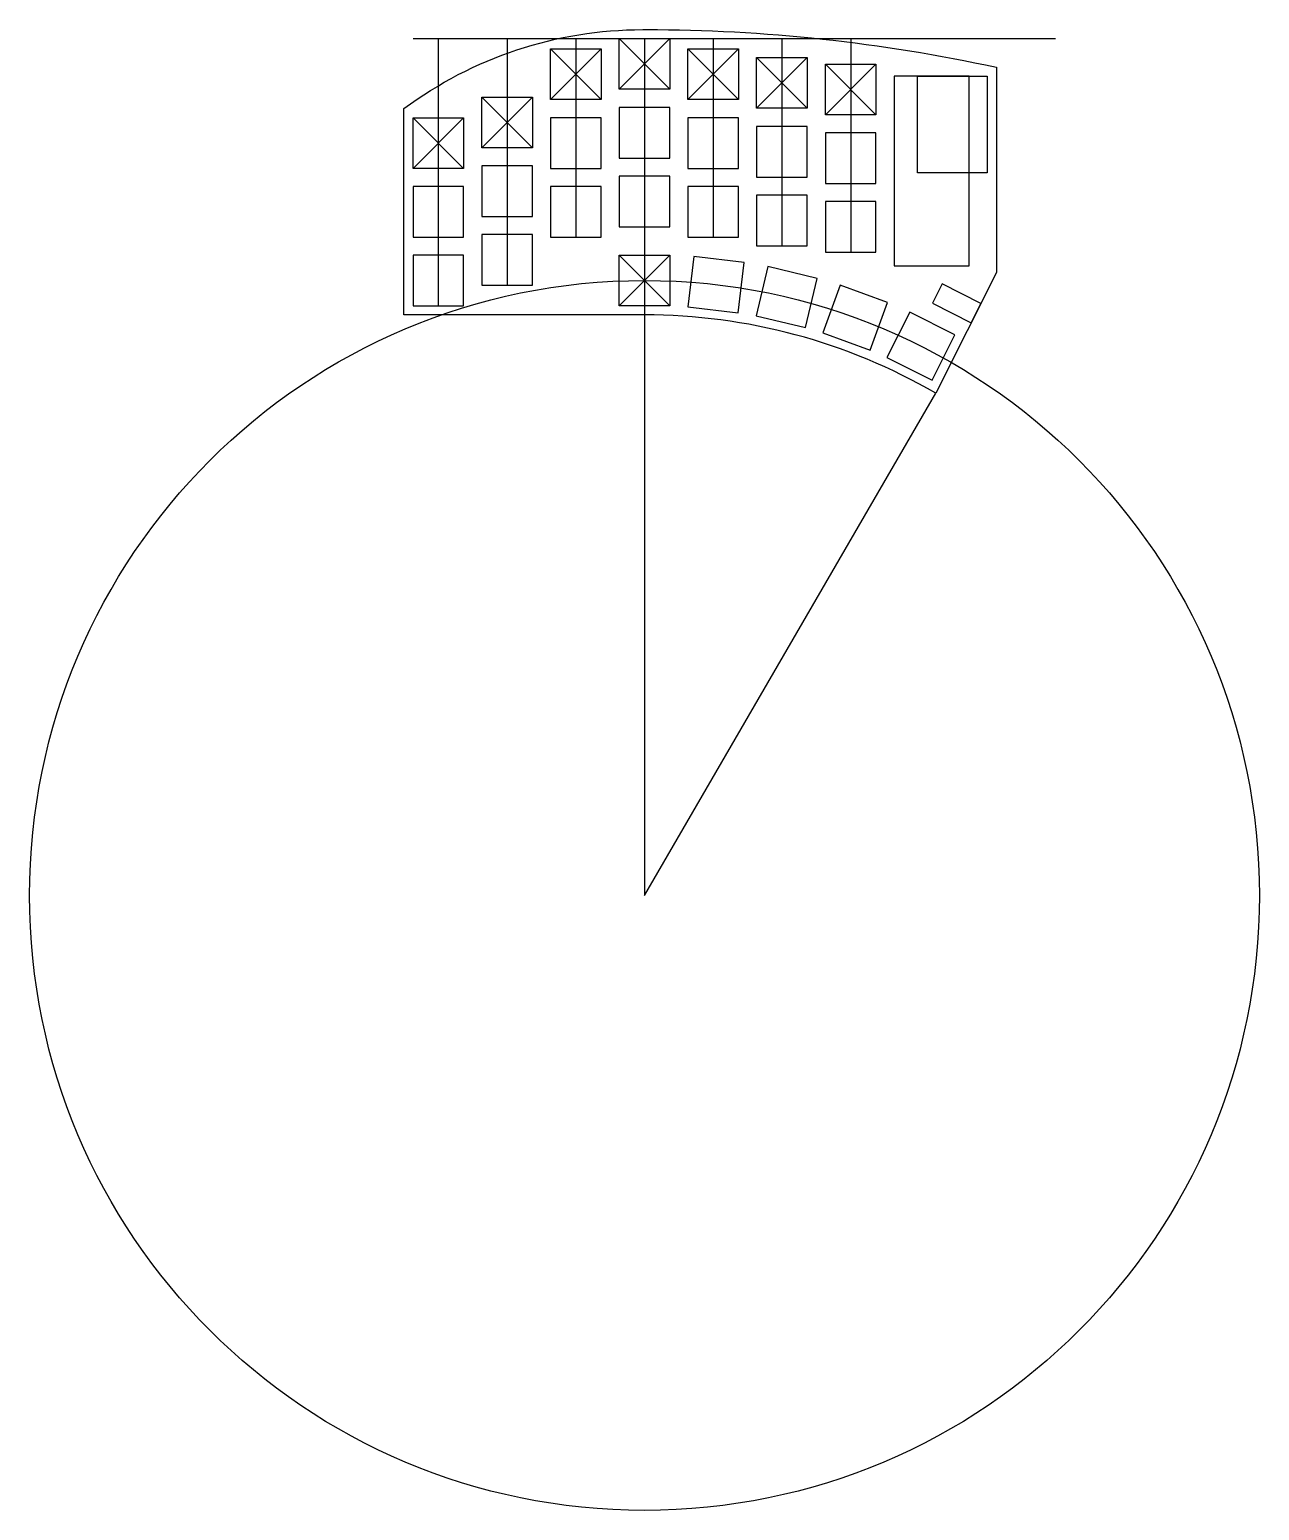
# Model space of a CAD drawing. Header units: millimetres. Extents: x -106 to 234, y -407 to 3.
import ezdxf

# ---------------------------------------------------------------- set-up
doc = ezdxf.new("R2010")
doc.units = ezdxf.units.MM
doc.layers.get('0').update_dxf_attribs({"linetype": 'CONTINUOUS'})

msp = doc.modelspace()

# ---------------------------------------------------------------- linework, layer by layer
for p, q in [((0, 0), (177.66, 0)), ((7, 0), (7, -73.85)), ((26, 0), (26, -68.15)), ((45, 0), (45, -54.85)), ((57, -14), (57, 0)), ((57, 0), (71, 0)), ((71, -14), (57, 0)), ((57, -14), (71, 0)), ((64, 0), (64, -52)), ((64, 0), (64, -236.85)), ((71, 0), (71, -14)), ((83, 0), (83, -54.85)), ((102, 0), (102, -57.25)), ((121, 0), (121, -59.05)), ((38, -16.85), (38, -2.85)), ((38, -2.85), (52, -2.85)), ((52, -16.85), (38, -2.85)), ((38, -16.85), (52, -2.85)), ((52, -2.85), (52, -16.85)), ((76, -16.85), (76, -2.85)), ((76, -2.85), (90, -2.85)), ((90, -16.85), (76, -2.85)), ((76, -16.85), (90, -2.85)), ((90, -2.85), (90, -16.85)), ((95, -19.25), (95, -5.25)), ((95, -5.25), (109, -5.25)), ((109, -19.25), (95, -5.25)), ((95, -19.25), (109, -5.25)), ((109, -5.25), (109, -19.25)), ((114, -21.05), (114, -7.05)), ((114, -7.05), (128, -7.05)), ((128, -21.05), (114, -7.05)), ((114, -21.05), (128, -7.05)), ((128, -7.05), (128, -21.05)), ((19, -30.15), (19, -16.15)), ((19, -16.15), (33, -16.15)), ((33, -30.15), (19, -16.15)), ((19, -30.15), (33, -16.15)), ((33, -16.15), (33, -30.15)), ((71, -14), (57, -14)), ((52, -16.85), (38, -16.85)), ((90, -16.85), (76, -16.85)), ((109, -19.25), (95, -19.25)), ((0, -35.85), (0, -21.85)), ((0, -21.85), (14, -21.85)), ((14, -35.85), (0, -21.85)), ((0, -35.85), (14, -21.85)), ((14, -21.85), (14, -35.85)), ((128, -21.05), (114, -21.05)), ((33, -30.15), (19, -30.15)), ((14, -35.85), (0, -35.85)), ((57, -73.85), (57, -59.85)), ((57, -59.85), (71, -59.85)), ((71, -73.85), (57, -59.85)), ((57, -73.85), (71, -59.85)), ((71, -59.85), (71, -73.85)), ((71, -73.85), (57, -73.85)), ((64, -236.85), (144.51, -98))]:
    msp.add_line(p, q)
msp.add_lwpolyline([(153.18, -80.78), (144.51, -98, 0.132132), (64, -76.35), (-2.5, -76.35), (-2.5, -19.35, -0.161227), (63.5, 2.5), (64.5, 2.5, -0.053647), (161.28, -7.91), (161.28, -64.69)], format="xyb", close=True)
for points in [[(153.78, -10.41), (133, -10.41), (133, -62.79), (153.78, -62.79)], [(139.52, -10.41), (158.78, -10.41), (158.78, -37.11), (139.52, -37.11)], [(71, -19), (57, -19), (57, -33), (71, -33)], [(38, -21.85), (38, -35.85), (52, -35.85), (52, -21.85)], [(90, -21.85), (76, -21.85), (76, -35.85), (90, -35.85)], [(95, -38.25), (109, -38.25), (109, -24.25), (95, -24.25)], [(128, -40.05), (128, -26.05), (114, -26.05), (114, -40.05)], [(33, -35.15), (19, -35.15), (19, -49.15), (33, -49.15)], [(14, -40.85), (0, -40.85), (0, -54.85), (14, -54.85)], [(38, -40.85), (38, -54.85), (52, -54.85), (52, -40.85)], [(71, -38), (57, -38), (57, -52), (71, -52)], [(90, -40.85), (76, -40.85), (76, -54.85), (90, -54.85)], [(95, -57.25), (109, -57.25), (109, -43.25), (95, -43.25)], [(128, -59.05), (128, -45.05), (114, -45.05), (114, -59.05)], [(33, -54.15), (19, -54.15), (19, -68.15), (33, -68.15)], [(14, -59.85), (0, -59.85), (0, -73.85), (14, -73.85)], [(91.54, -61.87), (77.63, -60.24), (76, -74.14), (89.91, -75.77)], [(111.7, -66.26), (98.08, -63.02), (94.85, -76.64), (108.47, -79.88)], [(131.22, -72.96), (118.07, -68.16), (113.27, -81.32), (126.42, -86.11)], [(157, -73.19), (146.28, -67.79), (143.58, -73.15), (154.3, -78.55)], [(149.82, -81.89), (137.32, -75.6), (131.02, -88.1), (143.53, -94.4)]]:
    msp.add_lwpolyline(points, close=True)
msp.add_circle((64, -236.85), 170)
msp.add_arc((57, -127.13), 129.63, 59.9971, 60.5289)

doc.saveas('drawing.dxf')
